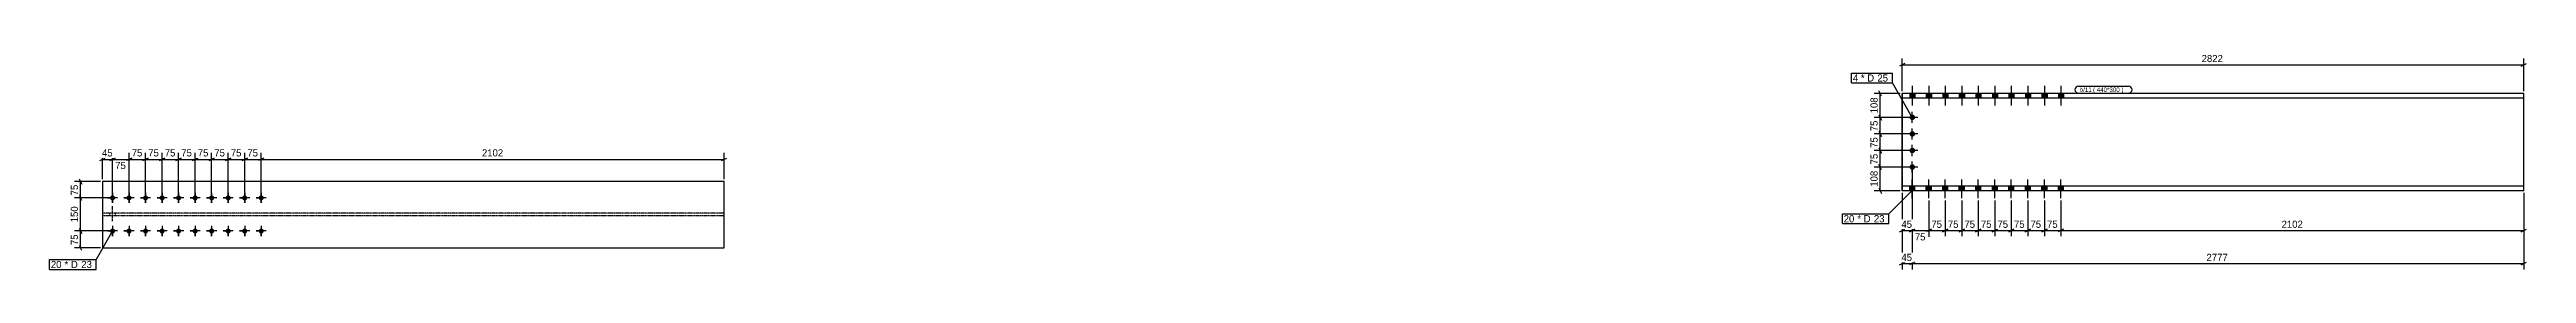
# Model space of a CAD drawing. Header units: millimetres. Extents: x 32 to 11277, y 32 to 1008.
import ezdxf

# ---------------------------------------------------------------- set-up
doc = ezdxf.new("R2010")
doc.units = ezdxf.units.MM
doc.linetypes.add('DXK_LINE_DOT2', pattern=[3.9198, 1.9599, -1.9599])
doc.linetypes.add('DXK_LINE_DOT4', pattern=[0.9408, 0.4704, -0.4704])
doc.styles.add('Comic Sans MS', font='COMIC.TTF', dxfattribs={"height": 0.2})

msp = doc.modelspace()

# ---------------------------------------------------------------- hatches: boundary and pattern name
at = {"linetype": 'Continuous'}
for points in [[(8477, 807), (8500, 807), (8500, 828), (8477, 828)], [(8477, 807), (8500, 807), (8500, 828), (8477, 828)], [(8552, 807), (8575, 807), (8575, 828), (8552, 828)], [(8552, 807), (8575, 807), (8575, 828), (8552, 828)], [(8627, 807), (8650, 807), (8650, 828), (8627, 828)], [(8627, 807), (8650, 807), (8650, 828), (8627, 828)], [(8702, 807), (8725, 807), (8725, 828), (8702, 828)], [(8702, 807), (8725, 807), (8725, 828), (8702, 828)], [(8777, 807), (8800, 807), (8800, 828), (8777, 828)], [(8777, 807), (8800, 807), (8800, 828), (8777, 828)], [(8852, 807), (8875, 807), (8875, 828), (8852, 828)], [(8852, 807), (8875, 807), (8875, 828), (8852, 828)], [(8927, 807), (8950, 807), (8950, 828), (8927, 828)], [(8927, 807), (8950, 807), (8950, 828), (8927, 828)], [(9002, 807), (9025, 807), (9025, 828), (9002, 828)], [(9002, 807), (9025, 807), (9025, 828), (9002, 828)], [(9077, 807), (9100, 807), (9100, 828), (9077, 828)], [(9077, 807), (9100, 807), (9100, 828), (9077, 828)], [(9152, 807), (9175, 807), (9175, 828), (9152, 828)], [(9152, 807), (9175, 807), (9175, 828), (9152, 828)], [(8476, 720, -1), (8501, 720, -1)], [(8476, 645, -1), (8501, 645, -1)], [(8476, 570, -1), (8501, 570, -1)], [(8476, 495, -1), (8501, 495, -1)], [(318, 344, -1), (318, 367, -1)], [(393, 344, -1), (393, 367, -1)], [(468, 344, -1), (468, 367, -1)], [(543, 344, -1), (543, 367, -1)], [(618, 344, -1), (618, 367, -1)], [(693, 344, -1), (693, 367, -1)], [(768, 344, -1), (768, 367, -1)], [(843, 344, -1), (843, 367, -1)], [(918, 344, -1), (918, 367, -1)], [(993, 344, -1), (993, 367, -1)], [(8477, 388), (8500, 388), (8500, 409), (8477, 409)], [(8477, 388), (8500, 388), (8500, 409), (8477, 409)], [(8552, 388), (8575, 388), (8575, 409), (8552, 409)], [(8552, 388), (8575, 388), (8575, 409), (8552, 409)], [(8627, 388), (8650, 388), (8650, 409), (8627, 409)], [(8627, 388), (8650, 388), (8650, 409), (8627, 409)], [(8702, 388), (8725, 388), (8725, 409), (8702, 409)], [(8702, 388), (8725, 388), (8725, 409), (8702, 409)], [(8777, 388), (8800, 388), (8800, 409), (8777, 409)], [(8777, 388), (8800, 388), (8800, 409), (8777, 409)], [(8852, 388), (8875, 388), (8875, 409), (8852, 409)], [(8852, 388), (8875, 388), (8875, 409), (8852, 409)], [(8927, 388), (8950, 388), (8950, 409), (8927, 409)], [(8927, 388), (8950, 388), (8950, 409), (8927, 409)], [(9002, 388), (9025, 388), (9025, 409), (9002, 409)], [(9002, 388), (9025, 388), (9025, 409), (9002, 409)], [(9077, 388), (9100, 388), (9100, 409), (9077, 409)], [(9077, 388), (9100, 388), (9100, 409), (9077, 409)], [(9152, 388), (9175, 388), (9175, 409), (9152, 409)], [(9152, 388), (9175, 388), (9175, 409), (9152, 409)], [(318, 194, -1), (318, 217, -1)], [(393, 194, -1), (393, 217, -1)], [(468, 194, -1), (468, 217, -1)], [(543, 194, -1), (543, 217, -1)], [(618, 194, -1), (618, 217, -1)], [(693, 194, -1), (693, 217, -1)], [(768, 194, -1), (768, 217, -1)], [(843, 194, -1), (843, 217, -1)], [(918, 194, -1), (918, 217, -1)], [(993, 194, -1), (993, 217, -1)]]:
    msp.add_hatch(color=3, dxfattribs=at).paths.add_polyline_path(points)

# ---------------------------------------------------------------- linework, layer by layer
at = {"color": 8, "linetype": 'Continuous'}
for p, q in [((8455, 964), (8431, 952)), ((8443, 838), (8443, 986)), ((8443, 958), (11265, 958)), ((11253, 952), (11277, 964)), ((11265, 838), (11265, 986)), ((8433, 828), (8315, 828)), ((8349, 816), (8337, 840)), ((8343, 720), (8343, 828)), ((8478, 720), (8315, 720)), ((8337, 732), (8349, 708)), ((8478, 645), (8315, 645)), ((8478, 570), (8315, 570)), ((8349, 633), (8337, 657)), ((8349, 558), (8337, 582)), ((306, 524), (330, 536)), ((318, 366), (318, 556)), ((381, 524), (405, 536)), ((393, 366), (393, 559)), ((456, 524), (480, 536)), ((468, 366), (468, 559)), ((531, 524), (555, 536)), ((543, 366), (543, 559)), ((606, 524), (630, 536)), ((618, 366), (618, 559)), ((618, 530), (693, 530)), ((705, 536), (681, 524)), ((693, 366), (693, 559)), ((756, 524), (780, 536)), ((768, 366), (768, 559)), ((831, 524), (855, 536)), ((843, 366), (843, 559)), ((906, 524), (930, 536)), ((918, 366), (918, 559)), ((918, 530), (993, 530)), ((1005, 536), (981, 524)), ((1005, 536), (981, 524)), ((993, 366), (993, 559)), ((993, 366), (993, 559)), ((993, 530), (3095, 530)), ((3083, 524), (3107, 536)), ((3095, 440), (3095, 559)), ((8478, 495), (8315, 495)), ((8349, 483), (8337, 507)), ((8488, 485), (8488, 32)), ((8488, 485), (8488, 32)), ((8488, 485), (8488, 179)), ((263, 430), (145, 430)), ((308, 356), (145, 356)), ((167, 442), (179, 418)), ((179, 344), (167, 368)), ((173, 206), (173, 356)), ((8433, 388), (8315, 388)), ((8337, 400), (8349, 376)), ((8443, 378), (8443, 32)), ((8563, 344), (8563, 182)), ((8638, 344), (8638, 182)), ((8713, 344), (8713, 182)), ((8788, 344), (8788, 182)), ((8863, 344), (8863, 182)), ((8938, 344), (8938, 182)), ((9013, 344), (9013, 182)), ((9088, 344), (9088, 182)), ((9163, 344), (9163, 182)), ((9163, 344), (9163, 182)), ((11265, 378), (11265, 32)), ((11265, 378), (11265, 182)), ((308, 206), (145, 206)), ((263, 130), (145, 130)), ((167, 218), (179, 194)), ((179, 118), (167, 142)), ((8476, 202), (8500, 214)), ((8551, 202), (8575, 214)), ((8626, 202), (8650, 214)), ((8701, 202), (8725, 214)), ((8776, 202), (8800, 214)), ((8788, 208), (8863, 208)), ((8875, 214), (8851, 202)), ((8926, 202), (8950, 214)), ((9001, 202), (9025, 214)), ((9076, 202), (9100, 214)), ((9088, 208), (9163, 208)), ((9175, 214), (9151, 202)), ((9175, 214), (9151, 202)), ((9163, 208), (11265, 208)), ((11253, 202), (11277, 214)), ((8431, 52), (8455, 64)), ((8443, 58), (8488, 58)), ((8500, 64), (8476, 52)), ((8500, 64), (8476, 52)), ((8488, 58), (11265, 58)), ((11253, 52), (11277, 64))]:
    msp.add_line(p, q, dxfattribs=at)
at = {"color": 7, "linetype": 'Continuous'}
for p, q in [((8443, 807), (8443, 828)), ((8443, 828), (8443, 828)), ((11265, 828), (8443, 828)), ((8443, 409), (8443, 807)), ((8443, 807), (8443, 807)), ((11265, 807), (8443, 807)), ((11265, 388), (11265, 828)), ((273, 430), (273, 130)), ((3095, 430), (273, 430)), ((3095, 130), (3095, 430)), ((8443, 388), (8443, 409)), ((8443, 409), (8443, 409)), ((11265, 409), (8443, 409)), ((8443, 388), (8443, 388)), ((11265, 388), (8443, 388)), ((273, 130), (3095, 130))]:
    msp.add_line(p, q, dxfattribs=at)
at = {"color": 7, "linetype": 'DXK_LINE_DOT4'}
for p, q in [((8443, 828), (8443, 807)), ((8443, 807), (8443, 807)), ((8443, 807), (8443, 409)), ((8443, 409), (8443, 409)), ((8443, 409), (8443, 388)), ((3095, 286), (273, 286)), ((3095, 275), (273, 275))]:
    msp.add_line(p, q, dxfattribs=at)
at = {"color": 3, "linetype": 'Continuous'}
for p, q in [((8477, 828), (8477, 807)), ((8477, 828), (8477, 807)), ((8488, 862), (8488, 774)), ((8488, 862), (8488, 774)), ((8500, 828), (8500, 807)), ((8500, 828), (8500, 807)), ((8552, 828), (8552, 807)), ((8552, 828), (8552, 807)), ((8563, 862), (8563, 774)), ((8563, 862), (8563, 774)), ((8575, 828), (8575, 807)), ((8575, 828), (8575, 807)), ((8627, 828), (8627, 807)), ((8627, 828), (8627, 807)), ((8638, 862), (8638, 774)), ((8638, 862), (8638, 774)), ((8650, 828), (8650, 807)), ((8650, 828), (8650, 807)), ((8702, 828), (8702, 807)), ((8702, 828), (8702, 807)), ((8713, 862), (8713, 774)), ((8713, 862), (8713, 774)), ((8725, 828), (8725, 807)), ((8725, 828), (8725, 807)), ((8777, 828), (8777, 807)), ((8777, 828), (8777, 807)), ((8788, 862), (8788, 774)), ((8788, 862), (8788, 774)), ((8800, 828), (8800, 807)), ((8800, 828), (8800, 807)), ((8852, 828), (8852, 807)), ((8852, 828), (8852, 807)), ((8863, 862), (8863, 774)), ((8863, 862), (8863, 774)), ((8875, 828), (8875, 807)), ((8875, 828), (8875, 807)), ((8927, 828), (8927, 807)), ((8927, 828), (8927, 807)), ((8938, 862), (8938, 774)), ((8938, 862), (8938, 774)), ((8950, 828), (8950, 807)), ((8950, 828), (8950, 807)), ((9002, 828), (9002, 807)), ((9002, 828), (9002, 807)), ((9013, 862), (9013, 774)), ((9013, 862), (9013, 774)), ((9025, 828), (9025, 807)), ((9025, 828), (9025, 807)), ((9077, 828), (9077, 807)), ((9077, 828), (9077, 807)), ((9088, 862), (9088, 774)), ((9088, 862), (9088, 774)), ((9100, 828), (9100, 807)), ((9100, 828), (9100, 807)), ((9152, 828), (9152, 807)), ((9152, 828), (9152, 807)), ((9163, 862), (9163, 774)), ((9163, 862), (9163, 774)), ((9175, 828), (9175, 807)), ((9175, 828), (9175, 807)), ((8513, 720), (8463, 720)), ((8488, 695), (8488, 745)), ((8513, 645), (8463, 645)), ((8513, 570), (8463, 570)), ((8488, 620), (8488, 670)), ((8488, 545), (8488, 595)), ((8513, 495), (8463, 495)), ((8488, 470), (8488, 520)), ((341, 356), (295, 356)), ((295, 356), (311, 356)), ((318, 379), (318, 333)), ((318, 379), (318, 364)), ((318, 333), (318, 348)), ((341, 356), (326, 356)), ((416, 356), (370, 356)), ((370, 356), (386, 356)), ((393, 379), (393, 333)), ((393, 379), (393, 364)), ((393, 333), (393, 348)), ((416, 356), (401, 356)), ((491, 356), (445, 356)), ((445, 356), (461, 356)), ((468, 379), (468, 333)), ((468, 379), (468, 364)), ((468, 333), (468, 348)), ((491, 356), (476, 356)), ((566, 356), (520, 356)), ((520, 356), (536, 356)), ((543, 379), (543, 333)), ((543, 379), (543, 364)), ((543, 333), (543, 348)), ((566, 356), (551, 356)), ((641, 356), (595, 356)), ((595, 356), (611, 356)), ((618, 379), (618, 333)), ((618, 379), (618, 364)), ((618, 333), (618, 348)), ((641, 356), (626, 356)), ((716, 356), (670, 356)), ((670, 356), (686, 356)), ((693, 379), (693, 333)), ((693, 379), (693, 364)), ((693, 333), (693, 348)), ((716, 356), (701, 356)), ((791, 356), (745, 356)), ((745, 356), (761, 356)), ((768, 379), (768, 333)), ((768, 379), (768, 364)), ((768, 333), (768, 348)), ((791, 356), (776, 356)), ((866, 356), (820, 356)), ((820, 356), (836, 356)), ((843, 379), (843, 333)), ((843, 379), (843, 364)), ((843, 333), (843, 348)), ((866, 356), (851, 356)), ((941, 356), (895, 356)), ((895, 356), (911, 356)), ((918, 379), (918, 333)), ((918, 379), (918, 364)), ((918, 333), (918, 348)), ((941, 356), (926, 356)), ((1016, 356), (970, 356)), ((970, 356), (986, 356)), ((993, 379), (993, 333)), ((993, 379), (993, 364)), ((993, 333), (993, 348)), ((1016, 356), (1001, 356)), ((8477, 388), (8477, 409)), ((8477, 388), (8477, 409)), ((8488, 355), (8488, 439)), ((8488, 355), (8488, 439)), ((8500, 388), (8500, 409)), ((8500, 388), (8500, 409)), ((8552, 388), (8552, 409)), ((8552, 388), (8552, 409)), ((8563, 355), (8563, 439)), ((8563, 355), (8563, 439)), ((8575, 388), (8575, 409)), ((8575, 388), (8575, 409)), ((8627, 388), (8627, 409)), ((8627, 388), (8627, 409)), ((8638, 355), (8638, 439)), ((8638, 355), (8638, 439)), ((8650, 388), (8650, 409)), ((8650, 388), (8650, 409)), ((8702, 388), (8702, 409)), ((8702, 388), (8702, 409)), ((8713, 355), (8713, 439)), ((8713, 355), (8713, 439)), ((8725, 388), (8725, 409)), ((8725, 388), (8725, 409)), ((8777, 388), (8777, 409)), ((8777, 388), (8777, 409)), ((8788, 355), (8788, 439)), ((8788, 355), (8788, 439)), ((8800, 388), (8800, 409)), ((8800, 388), (8800, 409)), ((8852, 388), (8852, 409)), ((8852, 388), (8852, 409)), ((8863, 355), (8863, 439)), ((8863, 355), (8863, 439)), ((8875, 388), (8875, 409)), ((8875, 388), (8875, 409)), ((8927, 388), (8927, 409)), ((8927, 388), (8927, 409)), ((8938, 355), (8938, 439)), ((8938, 355), (8938, 439)), ((8950, 388), (8950, 409)), ((8950, 388), (8950, 409)), ((9002, 388), (9002, 409)), ((9002, 388), (9002, 409)), ((9013, 355), (9013, 439)), ((9013, 355), (9013, 439)), ((9025, 388), (9025, 409)), ((9025, 388), (9025, 409)), ((9077, 388), (9077, 409)), ((9077, 388), (9077, 409)), ((9088, 355), (9088, 439)), ((9088, 355), (9088, 439)), ((9100, 388), (9100, 409)), ((9100, 388), (9100, 409)), ((9152, 388), (9152, 409)), ((9152, 388), (9152, 409)), ((9163, 355), (9163, 439)), ((9163, 355), (9163, 439)), ((9175, 388), (9175, 409)), ((9175, 388), (9175, 409)), ((318, 229), (318, 183)), ((318, 229), (318, 214)), ((393, 229), (393, 183)), ((393, 229), (393, 214)), ((468, 229), (468, 183)), ((468, 229), (468, 214)), ((543, 229), (543, 183)), ((543, 229), (543, 214)), ((618, 229), (618, 183)), ((618, 229), (618, 214)), ((693, 229), (693, 183)), ((693, 229), (693, 214)), ((768, 229), (768, 183)), ((768, 229), (768, 214)), ((843, 229), (843, 183)), ((843, 229), (843, 214)), ((918, 229), (918, 183)), ((918, 229), (918, 214)), ((993, 229), (993, 183)), ((993, 229), (993, 214)), ((341, 206), (295, 206)), ((295, 206), (311, 206)), ((318, 183), (318, 198)), ((341, 206), (326, 206)), ((416, 206), (370, 206)), ((370, 206), (386, 206)), ((393, 183), (393, 198)), ((416, 206), (401, 206)), ((491, 206), (445, 206)), ((445, 206), (461, 206)), ((468, 183), (468, 198)), ((491, 206), (476, 206)), ((566, 206), (520, 206)), ((520, 206), (536, 206)), ((543, 183), (543, 198)), ((566, 206), (551, 206)), ((641, 206), (595, 206)), ((595, 206), (611, 206)), ((618, 183), (618, 198)), ((641, 206), (626, 206)), ((716, 206), (670, 206)), ((670, 206), (686, 206)), ((693, 183), (693, 198)), ((716, 206), (701, 206)), ((791, 206), (745, 206)), ((745, 206), (761, 206)), ((768, 183), (768, 198)), ((791, 206), (776, 206)), ((866, 206), (820, 206)), ((820, 206), (836, 206)), ((843, 183), (843, 198)), ((866, 206), (851, 206)), ((941, 206), (895, 206)), ((895, 206), (911, 206)), ((918, 183), (918, 198)), ((941, 206), (926, 206)), ((1016, 206), (970, 206)), ((970, 206), (986, 206)), ((993, 183), (993, 198)), ((1016, 206), (1001, 206))]:
    msp.add_line(p, q, dxfattribs=at)
at = {"color": 3, "linetype": 'DXK_LINE_DOT2'}
for p, q in [((306, 275), (306, 286)), ((306, 275), (306, 286)), ((306, 275), (306, 286)), ((306, 275), (306, 286)), ((318, 250), (318, 320)), ((318, 250), (318, 320)), ((318, 250), (318, 320)), ((318, 250), (318, 320)), ((331, 275), (331, 286)), ((331, 275), (331, 286)), ((331, 275), (331, 286)), ((331, 275), (331, 286))]:
    msp.add_line(p, q, dxfattribs=at)

# ---------------------------------------------------------------- wipeouts: each hides what was drawn before it
at = {"color": 0}
for points in [[(8245, 882), (8245, 914), (8219, 914), (8219, 882)], [(8229, 245), (8229, 277), (8177, 277), (8177, 245)], [(90, 38), (90, 70), (38, 70), (38, 38)]]:
    msp.add_wipeout(points, dxfattribs=at)

# ---------------------------------------------------------------- next in the draw order: wipeouts: each hides what was drawn before it
for points in [[(8245, 882), (8245, 914), (8219, 914), (8219, 882)], [(9912, 964), (9912, 1008), (9795, 1008), (9795, 964)], [(8337, 816), (8292, 816), (8292, 732), (8337, 732)], [(9303, 835), (9303, 855), (9249, 855), (9249, 835)], [(688, 536), (688, 581), (623, 581), (623, 536)], [(988, 536), (988, 581), (923, 581), (923, 536)], [(2099, 536), (2099, 581), (1989, 581), (1989, 536)], [(167, 323), (122, 323), (122, 239), (167, 239)], [(8229, 245), (8229, 277), (8177, 277), (8177, 245)], [(8858, 214), (8858, 258), (8793, 258), (8793, 214)], [(9158, 214), (9158, 258), (9093, 258), (9093, 214)], [(10269, 214), (10269, 258), (10159, 258), (10159, 214)], [(90, 38), (90, 70), (38, 70), (38, 38)], [(8498, 64), (8498, 108), (8433, 108), (8433, 64)], [(9935, 64), (9935, 108), (9818, 108), (9818, 64)]]:
    msp.add_wipeout(points, dxfattribs=at)

# ---------------------------------------------------------------- next in the draw order: linework, layer by layer
at = {"color": 8, "linetype": 'Continuous'}
for p, q in [((8478, 720), (8315, 720)), ((8337, 732), (8349, 708)), ((8343, 645), (8343, 720)), ((543, 530), (618, 530)), ((630, 536), (606, 524)), ((618, 366), (618, 559)), ((681, 524), (705, 536)), ((693, 366), (693, 559)), ((843, 530), (918, 530)), ((930, 536), (906, 524)), ((918, 366), (918, 559)), ((308, 356), (145, 356)), ((179, 344), (167, 368)), ((173, 356), (173, 430)), ((8788, 344), (8788, 182)), ((8863, 344), (8863, 182)), ((9088, 344), (9088, 182)), ((308, 206), (145, 206)), ((167, 218), (179, 194)), ((173, 130), (173, 206)), ((8713, 208), (8788, 208)), ((8800, 214), (8776, 202)), ((8851, 202), (8875, 214)), ((9013, 208), (9088, 208)), ((9100, 214), (9076, 202))]:
    msp.add_line(p, q, dxfattribs=at)
at = {"color": 7, "linetype": 'Continuous'}
for p, q in [((8171, 239), (8171, 283)), ((32, 32), (32, 76))]:
    msp.add_line(p, q, dxfattribs=at)

# ---------------------------------------------------------------- next in the draw order: texts
at = {"color": 3, "style": 'Comic Sans MS'}
for s, p in [('2822', (9802, 970)), ('75', (630, 543)), ('75', (930, 543)), ('2102', (1995, 543)), ('75', (8800, 220)), ('75', (9100, 220)), ('2102', (10165, 220)), ('45', (8439, 70)), ('2777', (9824, 70))]:
    msp.add_text(s, height=32.4, dxfattribs=at).set_placement(p)
for s, p in [('108', (8331, 738)), ('150', (161, 245))]:
    msp.add_text(s, height=32.4, rotation=90.0002, dxfattribs=at).set_placement(p)

# ---------------------------------------------------------------- next in the draw order: wipeouts: each hides what was drawn before it
at = {"color": 0}
for points in [[(8321, 882), (8321, 914), (8255, 914), (8255, 882)], [(9303, 835), (9303, 855), (9249, 855), (9249, 835)], [(8305, 245), (8305, 277), (8239, 277), (8239, 245)], [(166, 38), (166, 70), (100, 70), (100, 38)]]:
    msp.add_wipeout(points, dxfattribs=at)

# ---------------------------------------------------------------- next in the draw order: linework, layer by layer
at = {"color": 7, "linetype": 'Continuous'}
msp.add_arc((9243, 845), 16, 90, 270, dxfattribs=at)

# ---------------------------------------------------------------- next in the draw order: wipeouts: each hides what was drawn before it
at = {"color": 0}
for points in [[(8321, 882), (8321, 914), (8255, 914), (8255, 882)], [(9464, 835), (9464, 855), (9309, 855), (9309, 835)], [(8337, 715), (8292, 715), (8292, 650), (8337, 650)], [(613, 536), (613, 581), (548, 581), (548, 536)], [(913, 536), (913, 581), (848, 581), (848, 536)], [(167, 426), (122, 426), (122, 361), (167, 361)], [(8305, 245), (8305, 277), (8239, 277), (8239, 245)], [(8783, 214), (8783, 258), (8718, 258), (8718, 214)], [(9083, 214), (9083, 258), (9018, 258), (9018, 214)], [(167, 201), (122, 201), (122, 136), (167, 136)], [(166, 38), (166, 70), (100, 70), (100, 38)]]:
    msp.add_wipeout(points, dxfattribs=at)

# ---------------------------------------------------------------- next in the draw order: linework, layer by layer
at = {"color": 7, "linetype": 'Continuous'}
msp.add_line((8213, 876), (8213, 920), dxfattribs=at)
at = {"color": 8, "linetype": 'Continuous'}
for p, q in [((8478, 645), (8315, 645)), ((8337, 657), (8349, 633)), ((8343, 570), (8343, 645)), ((468, 530), (543, 530)), ((555, 536), (531, 524)), ((543, 366), (543, 559)), ((768, 530), (843, 530)), ((855, 536), (831, 524)), ((843, 366), (843, 559)), ((8713, 344), (8713, 182)), ((9013, 344), (9013, 182)), ((8638, 208), (8713, 208)), ((8725, 214), (8701, 202)), ((8938, 208), (9013, 208)), ((9025, 214), (9001, 202))]:
    msp.add_line(p, q, dxfattribs=at)

# ---------------------------------------------------------------- next in the draw order: texts
at = {"color": 3, "style": 'Comic Sans MS'}
for s, p in [('4', (8219, 882)), ('75', (555, 543)), ('75', (855, 543)), ('20', (8177, 245)), ('75', (8725, 220)), ('75', (9025, 220)), ('20', (38, 38))]:
    msp.add_text(s, height=32.4, dxfattribs=at).set_placement(p)
for p in [(8331, 657), (161, 367), (161, 142)]:
    msp.add_text('75', height=32.4, rotation=90.0002, dxfattribs=at).set_placement(p)

# ---------------------------------------------------------------- next in the draw order: wipeouts: each hides what was drawn before it
at = {"color": 0}
for points in [[(8382, 882), (8382, 914), (8330, 914), (8330, 882)], [(9464, 835), (9464, 855), (9309, 855), (9309, 835)], [(8366, 245), (8366, 277), (8314, 277), (8314, 245)], [(228, 38), (228, 70), (176, 70), (176, 38)]]:
    msp.add_wipeout(points, dxfattribs=at)

# ---------------------------------------------------------------- next in the draw order: linework, layer by layer
at = {"color": 7, "linetype": 'Continuous'}
for p, q in [((9243, 861), (9470, 861)), ((9243, 829), (9470, 829))]:
    msp.add_line(p, q, dxfattribs=at)
msp.add_arc((9470, 845), 16, 270, 90, dxfattribs=at)

# ---------------------------------------------------------------- next in the draw order: texts
at = {"color": 3, "style": 'Comic Sans MS'}
for s, height, p in [('b/11', 20.2, (9249, 835)), ('(\xa0440*300\xa0) ', 20.23, (9309, 835))]:
    msp.add_text(s, height=height, dxfattribs=at).set_placement(p)

# ---------------------------------------------------------------- next in the draw order: wipeouts: each hides what was drawn before it
at = {"color": 0}
for points in [[(8382, 882), (8382, 914), (8330, 914), (8330, 882)], [(538, 536), (538, 581), (473, 581), (473, 536)], [(838, 536), (838, 581), (773, 581), (773, 536)], [(8337, 640), (8292, 640), (8292, 575), (8337, 575)], [(8366, 245), (8366, 277), (8314, 277), (8314, 245)], [(8708, 214), (8708, 258), (8643, 258), (8643, 214)], [(9008, 214), (9008, 258), (8943, 258), (8943, 214)], [(228, 38), (228, 70), (176, 70), (176, 38)]]:
    msp.add_wipeout(points, dxfattribs=at)

# ---------------------------------------------------------------- next in the draw order: linework, layer by layer
at = {"color": 7, "linetype": 'Continuous'}
for p, q in [((8213, 920), (8398, 920)), ((8398, 876), (8398, 920)), ((8213, 876), (8398, 876)), ((8488, 720), (8398, 876)), ((318, 206), (243, 76)), ((32, 76), (243, 76)), ((32, 32), (243, 32)), ((243, 32), (243, 76))]:
    msp.add_line(p, q, dxfattribs=at)
at = {"color": 8, "linetype": 'Continuous'}
for p, q in [((8478, 570), (8315, 570)), ((8337, 582), (8349, 558)), ((8343, 495), (8343, 570)), ((393, 530), (468, 530)), ((480, 536), (456, 524)), ((468, 366), (468, 559)), ((693, 530), (768, 530)), ((780, 536), (756, 524)), ((768, 366), (768, 559)), ((8638, 344), (8638, 182)), ((8938, 344), (8938, 182)), ((8563, 208), (8638, 208)), ((8650, 214), (8626, 202)), ((8863, 208), (8938, 208)), ((8950, 214), (8926, 202))]:
    msp.add_line(p, q, dxfattribs=at)

# ---------------------------------------------------------------- next in the draw order: texts
at = {"color": 3, "style": 'Comic Sans MS'}
for s, p in [('* D', (8255, 882)), ('25', (8330, 882)), ('75', (480, 543)), ('75', (780, 543)), ('* D', (8239, 245)), ('23', (8314, 245)), ('75', (8650, 220)), ('75', (8950, 220)), ('* D', (100, 38)), ('23', (176, 38))]:
    msp.add_text(s, height=32.4, dxfattribs=at).set_placement(p)
msp.add_text('75', height=32.4, rotation=90.0002, dxfattribs=at).set_placement((8331, 582))

# ---------------------------------------------------------------- next in the draw order: wipeouts: each hides what was drawn before it
at = {"color": 0}
for points in [[(463, 536), (463, 581), (398, 581), (398, 536)], [(763, 536), (763, 581), (698, 581), (698, 536)], [(8337, 565), (8292, 565), (8292, 500), (8337, 500)], [(8633, 214), (8633, 258), (8568, 258), (8568, 214)], [(8933, 214), (8933, 258), (8868, 258), (8868, 214)]]:
    msp.add_wipeout(points, dxfattribs=at)

# ---------------------------------------------------------------- next in the draw order: linework, layer by layer
at = {"color": 8, "linetype": 'Continuous'}
for p, q in [((318, 530), (393, 530)), ((405, 536), (381, 524)), ((393, 366), (393, 556)), ((8478, 495), (8315, 495)), ((8349, 483), (8337, 507)), ((8343, 388), (8343, 495)), ((8563, 344), (8563, 179)), ((8488, 208), (8563, 208)), ((8575, 214), (8551, 202))]:
    msp.add_line(p, q, dxfattribs=at)

# ---------------------------------------------------------------- next in the draw order: texts
at = {"color": 3, "style": 'Comic Sans MS'}
for p in [(405, 543), (705, 543), (8575, 220), (8875, 220)]:
    msp.add_text('75', height=32.4, dxfattribs=at).set_placement(p)
msp.add_text('75', height=32.4, rotation=90.0002, dxfattribs=at).set_placement((8331, 507))

# ---------------------------------------------------------------- next in the draw order: wipeouts: each hides what was drawn before it
at = {"color": 0}
for points in [[(388, 480), (388, 524), (323, 524), (323, 480)], [(8337, 483), (8292, 483), (8292, 399), (8337, 399)], [(8558, 157), (8558, 202), (8493, 202), (8493, 157)]]:
    msp.add_wipeout(points, dxfattribs=at)

# ---------------------------------------------------------------- next in the draw order: linework, layer by layer
at = {"color": 8, "linetype": 'Continuous'}
for p, q in [((261, 524), (285, 536)), ((273, 440), (273, 559)), ((273, 530), (318, 530)), ((330, 536), (306, 524)), ((318, 366), (318, 559)), ((8488, 485), (8488, 182)), ((8443, 378), (8443, 182)), ((8431, 202), (8455, 214)), ((8443, 208), (8488, 208)), ((8500, 214), (8476, 202))]:
    msp.add_line(p, q, dxfattribs=at)

# ---------------------------------------------------------------- next in the draw order: texts
at = {"color": 3, "style": 'Comic Sans MS'}
for p in [(330, 486), (8500, 163)]:
    msp.add_text('75', height=32.4, dxfattribs=at).set_placement(p)
msp.add_text('108', height=32.4, rotation=90.0002, dxfattribs=at).set_placement((8331, 406))

# ---------------------------------------------------------------- next in the draw order: wipeouts: each hides what was drawn before it
at = {"color": 0}
for points in [[(328, 536), (328, 581), (263, 581), (263, 536)], [(8498, 214), (8498, 258), (8433, 258), (8433, 214)]]:
    msp.add_wipeout(points, dxfattribs=at)

# ---------------------------------------------------------------- next in the draw order: linework, layer by layer
at = {"color": 7, "linetype": 'Continuous'}
for p, q in [((8488, 389), (8382, 283)), ((8171, 283), (8382, 283)), ((8171, 239), (8382, 239)), ((8382, 239), (8382, 283))]:
    msp.add_line(p, q, dxfattribs=at)

# ---------------------------------------------------------------- next in the draw order: texts
at = {"color": 3, "style": 'Comic Sans MS'}
for p in [(270, 543), (8439, 220)]:
    msp.add_text('45', height=32.4, dxfattribs=at).set_placement(p)

doc.saveas('drawing.dxf')
